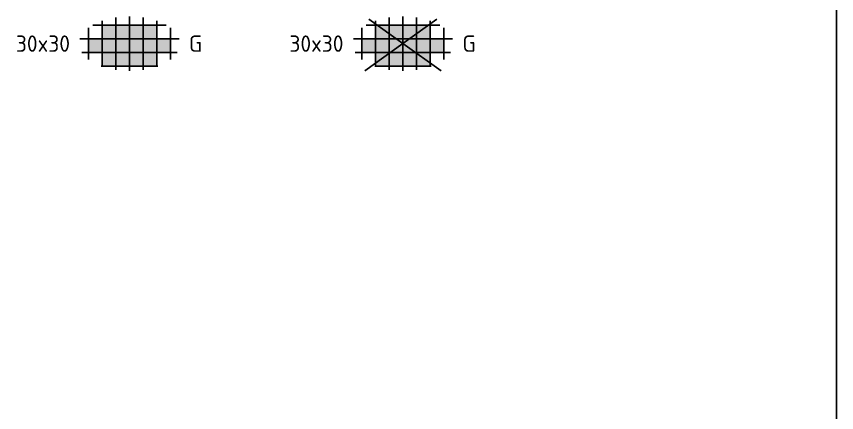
# Model space of a CAD drawing. Header units: metres. Extents: x -77 to 448, y 4806 to 5239.
# Drawn here: x 90.17 to 108.17, y 4967.08 to 4975.78 of the extents above; entities that cross this region are included whole.
import ezdxf
from ezdxf.enums import TextEntityAlignment as Align

# ---------------------------------------------------------------- set-up
doc = ezdxf.new("R2010")
doc.units = ezdxf.units.M
doc.layers.add('V-WE-VH-OPENVERHARDING_STRAATBAKSTEEN-S', color=90, linetype='Continuous', lineweight=25)
doc.styles.add('NLCS-ISO', font='NLCS-ISO.ttf')

# ---------------------------------------------------------------- blocks, each defined once
blk = doc.blocks.new('SVH-TEGEL_300X300_DIK_BLOK-SO')
h = blk.add_hatch(color=254)
h.dxf.hatch_style = 1
h.paths.add_polyline_path([(-1.5, 2.036), (-3, 2.036), (-3, 0.536), (-1.5, 0.536)])
h = blk.add_hatch(color=254)
h.dxf.hatch_style = 1
h.paths.add_polyline_path([(0, 2.036), (-1.5, 2.036), (-1.5, 0.536), (0, 0.536)])
h = blk.add_hatch(color=254)
h.dxf.hatch_style = 1
h.paths.add_polyline_path([(1.5, 2.036), (0, 2.036), (0, 0.536), (1.5, 0.536)])
h = blk.add_hatch(color=254)
h.dxf.hatch_style = 1
h.paths.add_polyline_path([(3, 2.036), (1.5, 2.036), (1.5, 0.536), (3, 0.536)])
h = blk.add_hatch(color=254)
h.dxf.hatch_style = 1
h.paths.add_polyline_path([(-3, 0.536), (-4.5, 0.536), (-4.5, -0.964), (-3, -0.964)])
h = blk.add_hatch(color=254)
h.dxf.hatch_style = 1
h.paths.add_polyline_path([(-1.5, 0.536), (-3, 0.536), (-3, -0.964), (-1.5, -0.964)])
h = blk.add_hatch(color=254)
h.dxf.hatch_style = 1
h.paths.add_polyline_path([(0, 0.536), (-1.5, 0.536), (-1.5, -0.964), (0, -0.964)])
h = blk.add_hatch(color=254)
h.dxf.hatch_style = 1
h.paths.add_polyline_path([(1.5, 0.536), (0, 0.536), (0, -0.964), (1.5, -0.964)])
h = blk.add_hatch(color=254)
h.dxf.hatch_style = 1
h.paths.add_polyline_path([(3, 0.536), (1.5, 0.536), (1.5, -0.964), (3, -0.964)])
h = blk.add_hatch(color=254)
h.dxf.hatch_style = 1
h.paths.add_polyline_path([(4.5, 0.536), (3, 0.536), (3, -0.964), (4.5, -0.964)])
h = blk.add_hatch(color=254)
h.dxf.hatch_style = 1
h.paths.add_polyline_path([(-1.5, -0.964), (-3, -0.964), (-3, -2.464), (-1.5, -2.464)])
h = blk.add_hatch(color=254)
h.dxf.hatch_style = 1
h.paths.add_polyline_path([(0, -0.964), (-1.5, -0.964), (-1.5, -2.464), (0, -2.464)])
h = blk.add_hatch(color=254)
h.dxf.hatch_style = 1
h.paths.add_polyline_path([(1.5, -0.964), (0, -0.964), (0, -2.464), (1.5, -2.464)])
h = blk.add_hatch(color=254)
h.dxf.hatch_style = 1
h.paths.add_polyline_path([(3, -0.964), (1.5, -0.964), (1.5, -2.464), (3, -2.464)])
for p, q in [((-1.5, -2.863), (-1.5, 2.863)), ((0, -2.975), (0, 2.975)), ((1.5, -2.863), (1.5, 2.863)), ((-4.029, 2.036), (4.029, 2.036)), ((-3, -2.498), (-3, 2.498)), ((3, -2.498), (3, 2.498)), ((-4.5, -1.726), (-4.5, 1.726)), ((4.5, -1.726), (4.5, 1.726)), ((-5.435, 0.536), (5.435, 0.536)), ((-5.227, -0.964), (5.227, -0.964)), ((-3.095, -2.464), (3.095, -2.464))]:
    blk.add_line(p, q)
at = {"style": 'NLCS-ISO'}
blk.add_attdef('FORMAAT', text='', height=1.8, dxfattribs=at).set_placement((-6.525, 0), align=Align.MIDDLE_RIGHT)
blk.add_attdef('KLEUR', text='', height=1.8, dxfattribs=at).set_placement((6.525, 0), align=Align.MIDDLE_LEFT)
at = {"style": 'NLCS-ISO', "flags": 1}
blk.add_attdef('FUNCTIE', text='', height=1.8, dxfattribs=at).set_placement((0, -3.975), align=Align.TOP_CENTER)
blk = doc.blocks.new('V-SVH-TEGEL_300X300_DIK_BLOK-SO')
h = blk.add_hatch(color=254)
h.dxf.hatch_style = 1
h.paths.add_polyline_path([(-1.5, 2.036), (-3, 2.036), (-3, 0.536), (-1.5, 0.536)])
h = blk.add_hatch(color=254)
h.dxf.hatch_style = 1
h.paths.add_polyline_path([(0, 2.036), (-1.5, 2.036), (-1.5, 0.536), (0, 0.536)])
h = blk.add_hatch(color=254)
h.dxf.hatch_style = 1
h.paths.add_polyline_path([(1.5, 2.036), (0, 2.036), (0, 0.536), (1.5, 0.536)])
h = blk.add_hatch(color=254)
h.dxf.hatch_style = 1
h.paths.add_polyline_path([(3, 2.036), (1.5, 2.036), (1.5, 0.536), (3, 0.536)])
h = blk.add_hatch(color=254)
h.dxf.hatch_style = 1
h.paths.add_polyline_path([(-3, 0.536), (-4.5, 0.536), (-4.5, -0.964), (-3, -0.964)])
h = blk.add_hatch(color=254)
h.dxf.hatch_style = 1
h.paths.add_polyline_path([(-1.5, 0.536), (-3, 0.536), (-3, -0.964), (-1.5, -0.964)])
h = blk.add_hatch(color=254)
h.dxf.hatch_style = 1
h.paths.add_polyline_path([(0, 0.536), (-1.5, 0.536), (-1.5, -0.964), (0, -0.964)])
h = blk.add_hatch(color=254)
h.dxf.hatch_style = 1
h.paths.add_polyline_path([(1.5, 0.536), (0, 0.536), (0, -0.964), (1.5, -0.964)])
h = blk.add_hatch(color=254)
h.dxf.hatch_style = 1
h.paths.add_polyline_path([(3, 0.536), (1.5, 0.536), (1.5, -0.964), (3, -0.964)])
h = blk.add_hatch(color=254)
h.dxf.hatch_style = 1
h.paths.add_polyline_path([(4.5, 0.536), (3, 0.536), (3, -0.964), (4.5, -0.964)])
h = blk.add_hatch(color=254)
h.dxf.hatch_style = 1
h.paths.add_polyline_path([(-1.5, -0.964), (-3, -0.964), (-3, -2.464), (-1.5, -2.464)])
h = blk.add_hatch(color=254)
h.dxf.hatch_style = 1
h.paths.add_polyline_path([(0, -0.964), (-1.5, -0.964), (-1.5, -2.464), (0, -2.464)])
h = blk.add_hatch(color=254)
h.dxf.hatch_style = 1
h.paths.add_polyline_path([(1.5, -0.964), (0, -0.964), (0, -2.464), (1.5, -2.464)])
h = blk.add_hatch(color=254)
h.dxf.hatch_style = 1
h.paths.add_polyline_path([(3, -0.964), (1.5, -0.964), (1.5, -2.464), (3, -2.464)])
for p, q in [((-1.5, -2.863), (-1.5, 2.863)), ((0, -2.975), (0, 2.975)), ((1.5, -2.863), (1.5, 2.863)), ((-4.029, 2.036), (4.029, 2.036)), ((0, 0), (-3.728, 2.684)), ((-3, -2.498), (-3, 2.498)), ((0, 0), (3.728, 2.684)), ((3, -2.498), (3, 2.498)), ((-4.5, -1.726), (-4.5, 1.726)), ((4.5, -1.726), (4.5, 1.726)), ((-5.435, 0.536), (5.435, 0.536)), ((0, 0), (-4.172, -3.003)), ((0, 0), (4.172, -3.003)), ((-5.227, -0.964), (5.227, -0.964)), ((-3.095, -2.464), (3.095, -2.464))]:
    blk.add_line(p, q)
at = {"style": 'NLCS-ISO'}
blk.add_attdef('FORMAAT', text='', height=1.8, dxfattribs=at).set_placement((-6.525, 0), align=Align.MIDDLE_RIGHT)
blk.add_attdef('KLEUR', text='', height=1.8, dxfattribs=at).set_placement((6.525, 0), align=Align.MIDDLE_LEFT)
at = {"style": 'NLCS-ISO', "flags": 1}
blk.add_attdef('FUNCTIE', text='', height=1.8, dxfattribs=at).set_placement((0, -3.975), align=Align.TOP_CENTER)

msp = doc.modelspace()

# ---------------------------------------------------------------- linework, layer by layer
msp.add_lwpolyline([(81.157, 5092.542), (108.167, 5092.542), (108.167, 4812.674), (81.157, 4812.674)], close=True)

# ---------------------------------------------------------------- block references
at = {"layer": 'V-WE-VH-OPENVERHARDING_STRAATBAKSTEEN-S', "xscale": 0.2, "yscale": 0.2, "zscale": 0.2}
for name, p in [('SVH-TEGEL_300X300_DIK_BLOK-SO', (92.654, 4975.18)), ('V-SVH-TEGEL_300X300_DIK_BLOK-SO', (98.654, 4975.18))]:
    msp.add_blockref(name, p, dxfattribs=at).add_auto_attribs({'FORMAAT': '30x30', 'KLEUR': 'G'})

doc.saveas('drawing.dxf')
